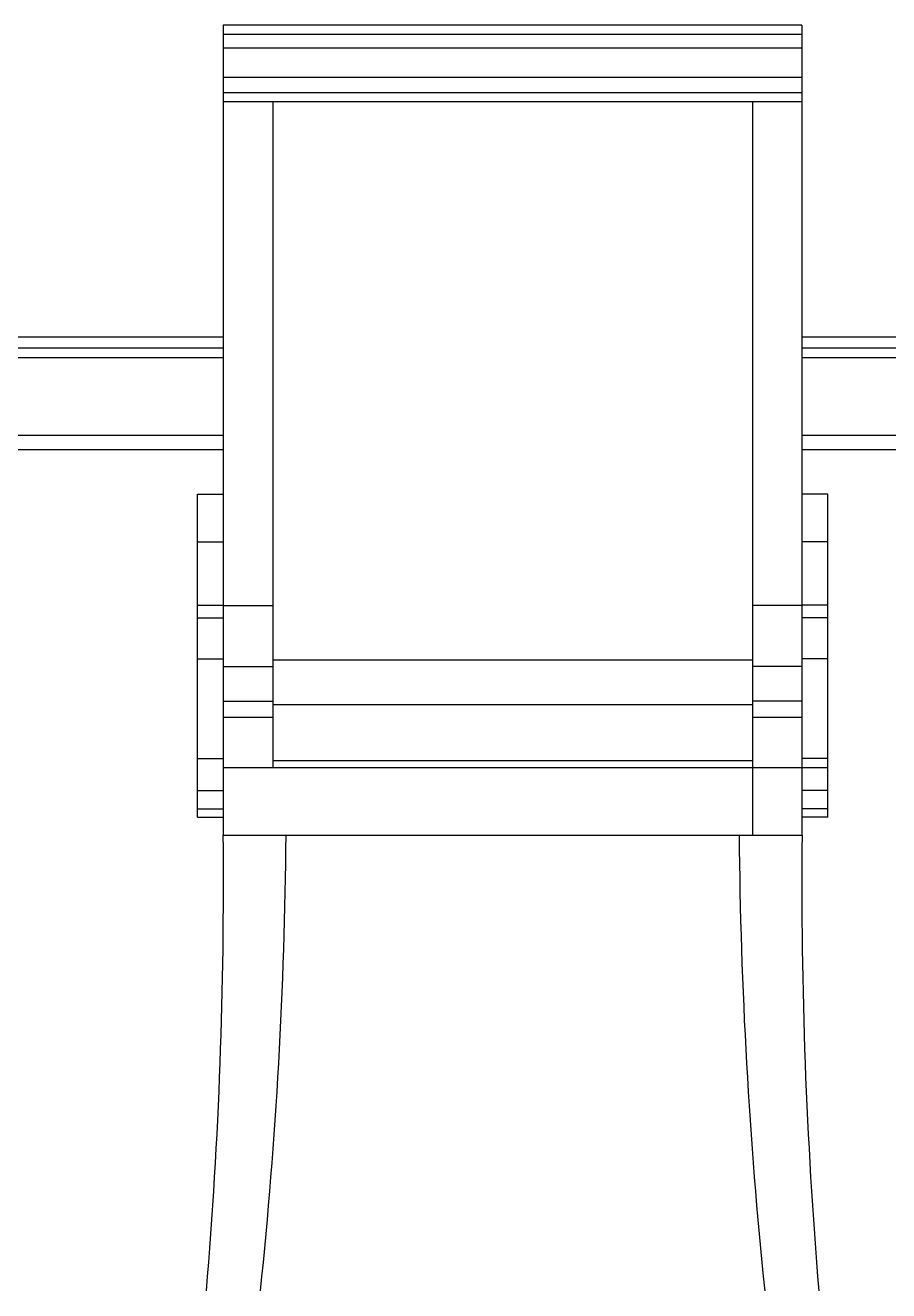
# Model space of a CAD drawing. Header units: inches. Extents: x 10 to 52.5, y 12.2 to 37.
# Drawn here: x 18.447 to 19.205, y 13.032 to 14.144 of the extents above; entities that cross this region are included whole.
import ezdxf

# ---------------------------------------------------------------- set-up
doc = ezdxf.new("R2010")
doc.units = ezdxf.units.IN
doc.header["$MEASUREMENT"] = 0
doc.layers.add('02', color=2, linetype='Continuous')

msp = doc.modelspace()

# ---------------------------------------------------------------- linework, layer by layer
at = {"layer": '02'}
for p, q in [((18.6206, 14.144), (18.6206, 13.4323)), ((19.1288, 14.144), (18.6206, 14.144)), ((19.1288, 14.144), (19.1288, 13.4323)), ((19.1288, 14.136), (18.6206, 14.136)), ((19.1288, 14.1239), (18.6206, 14.1239)), ((19.1288, 14.0982), (18.6206, 14.0982)), ((19.1288, 14.0845), (18.6206, 14.0845)), ((19.1288, 14.0767), (18.6206, 14.0767)), ((18.6641, 14.0767), (18.6641, 13.4918)), ((19.0853, 14.0767), (19.0853, 13.4323)), ((17.7204, 13.8703), (18.6206, 13.8703)), ((19.1288, 13.8703), (20.1563, 13.8703)), ((17.7071, 13.8607), (18.6206, 13.8607)), ((19.1288, 13.8607), (20.1696, 13.8607)), ((17.6896, 13.8522), (18.6206, 13.8522)), ((19.1288, 13.8522), (20.1871, 13.8522)), ((17.6896, 13.7839), (18.6206, 13.7839)), ((19.1288, 13.7839), (20.1871, 13.7839)), ((17.6896, 13.7712), (18.6206, 13.7712)), ((19.1288, 13.7712), (20.1871, 13.7712)), ((18.5979, 13.7319), (18.6206, 13.7319)), ((18.5979, 13.4482), (18.5979, 13.7319)), ((19.1516, 13.7319), (19.1288, 13.7319)), ((19.1516, 13.4482), (19.1516, 13.7319)), ((18.5979, 13.6902), (18.6206, 13.6902)), ((19.1516, 13.6902), (19.1288, 13.6902)), ((18.5979, 13.6345), (18.6206, 13.6345)), ((18.6206, 13.6342), (18.6641, 13.6342)), ((19.1288, 13.6342), (19.0853, 13.6342)), ((19.1516, 13.6345), (19.1288, 13.6345)), ((18.5979, 13.6232), (18.6206, 13.6232)), ((19.1516, 13.6232), (19.1288, 13.6232)), ((18.5979, 13.5872), (18.6206, 13.5872)), ((18.6206, 13.5804), (18.6641, 13.5804)), ((18.6641, 13.5864), (19.0853, 13.5864)), ((19.1288, 13.5804), (19.0853, 13.5804)), ((19.1516, 13.5872), (19.1288, 13.5872)), ((18.6206, 13.55), (18.6641, 13.55)), ((18.6641, 13.5471), (19.0853, 13.5471)), ((19.1288, 13.55), (19.0853, 13.55)), ((18.6206, 13.536), (18.6641, 13.536)), ((19.0853, 13.5359), (19.1288, 13.5359)), ((18.5979, 13.4997), (18.6206, 13.4997)), ((19.1516, 13.4997), (19.1288, 13.4997)), ((18.6206, 13.4918), (19.1516, 13.4918)), ((18.6641, 13.4978), (19.0853, 13.4978)), ((18.5979, 13.4717), (18.6206, 13.4717)), ((19.1516, 13.4717), (19.1288, 13.4717)), ((18.5979, 13.4556), (18.6206, 13.4556)), ((19.1516, 13.4556), (19.1288, 13.4556)), ((18.5979, 13.4482), (18.6206, 13.4482)), ((19.1516, 13.4482), (19.1288, 13.4482)), ((18.6206, 13.4323), (19.1288, 13.4323))]:
    msp.add_line(p, q, dxfattribs=at)
for centre, radius, start, end in [((14.3126, 13.3904), 4.3082, 355.2285, 0.5567), ((14.4371, 13.4695), 4.2389, 354.0761, 359.4964), ((23.3124, 13.4695), 4.2389, 180.5036, 185.9239), ((23.4369, 13.3904), 4.3082, 179.4433, 184.7715)]:
    msp.add_arc(centre, radius, start, end, dxfattribs=at)

doc.saveas('drawing.dxf')
